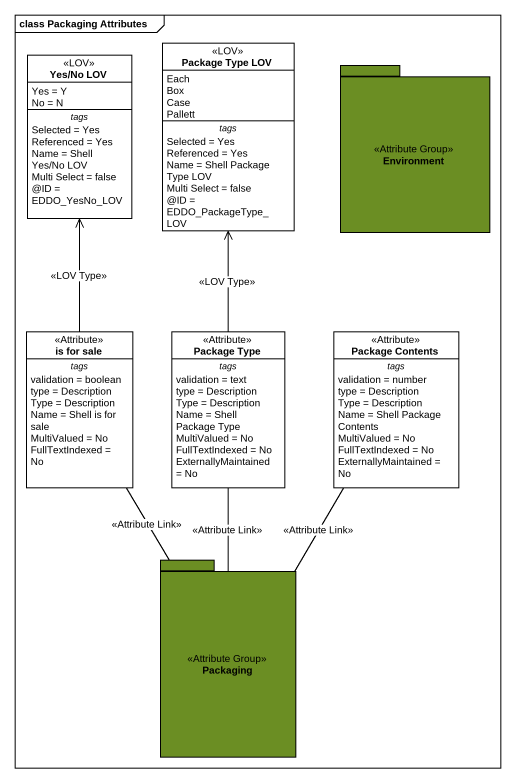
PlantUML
@startuml
mainframe class Packaging Attributes
hide circle
hide empty members
enum "Yes/No LOV" as Yes_No_LOV <<LOV>> {
  Yes = Y
  No = N
  -- tags --
  Selected = Yes
  Referenced = Yes
  Name = Shell Yes/No LOV
  Multi Select = false
  ~@ID = EDDO_YesNo_LOV
}
enum "Package Type LOV" as Package_Type_LOV <<LOV>> {
  Each
  Box
  Case
  Pallett
  -- tags --
  Selected = Yes
  Referenced = Yes
  Name = Shell Package Type LOV
  Multi Select = false
  ~@ID = EDDO_PackageType_LOV
}
package Environment <<Attribute Group>> #6B8E23 {
}
class "is for sale" as is_for_sale <<Attribute>> {
  -- tags --
  validation = boolean
  type = Description
  Type = Description
  Name = Shell is for sale
  MultiValued = No
  FullTextIndexed = No
}
class "Package Type" as Package_Type <<Attribute>> {
  -- tags --
  validation = text
  type = Description
  Type = Description
  Name = Shell Package Type
  MultiValued = No
  FullTextIndexed = No
  ExternallyMaintained = No
}
class "Package Contents" as Package_Contents <<Attribute>> {
  -- tags --
  validation = number
  type = Description
  Type = Description
  Name = Shell Package Contents
  MultiValued = No
  FullTextIndexed = No
  ExternallyMaintained = No
}
package Packaging <<Attribute Group>> #6B8E23 {
}
is_for_sale -up-> Yes_No_LOV : <<LOV Type>>
Package_Type -up-> Package_Type_LOV : <<LOV Type>>
Packaging -up- is_for_sale : <<Attribute Link>>
Packaging -up- Package_Type : <<Attribute Link>>
Packaging -up- Package_Contents : <<Attribute Link>>
@enduml
